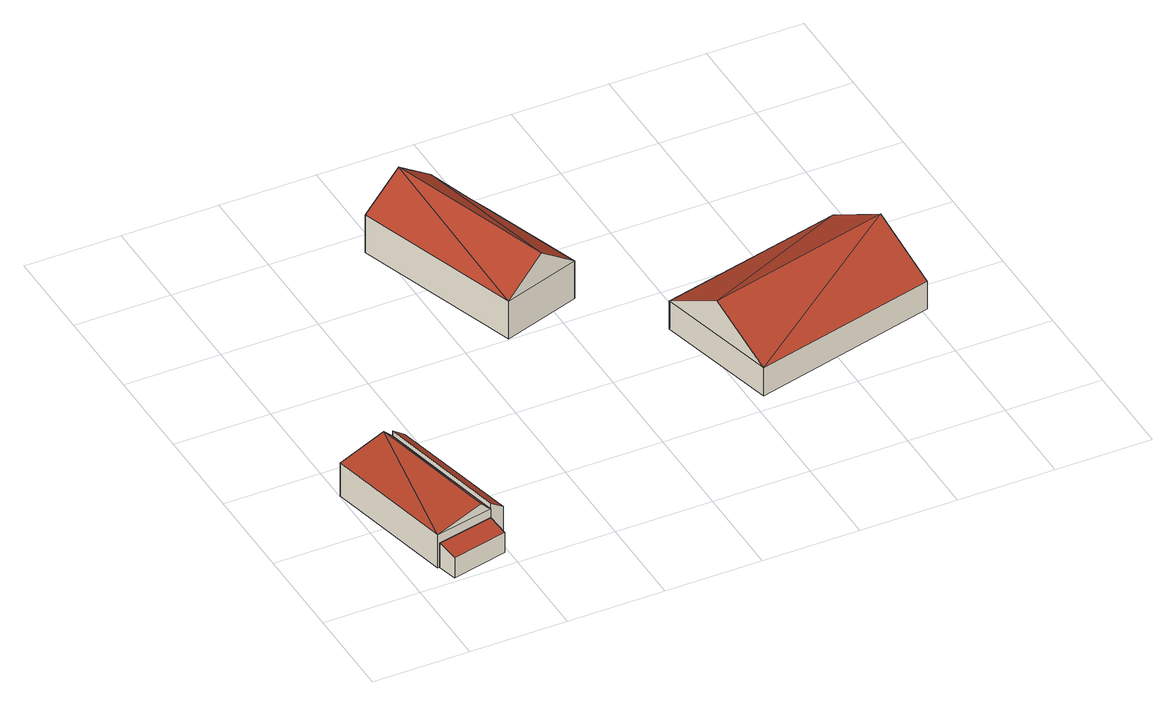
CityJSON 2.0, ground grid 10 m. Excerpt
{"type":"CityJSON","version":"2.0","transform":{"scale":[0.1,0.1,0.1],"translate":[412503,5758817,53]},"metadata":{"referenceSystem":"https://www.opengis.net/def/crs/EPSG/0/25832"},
"CityObjects":{
"building1":{"type":"Building","attributes":{"Gemeindeschluessel":"05515000","Geometrietyp2DReferenz":"3000","function":"31001_1310","roofType":"2100","measuredHeight":2.77},"geometry":[{"type":"Solid","lod":"2","boundaries":[[[[0,1,2,3]],[[4,5,1,0]],[[6,7,5,4]],[[3,2,7,6]],[[4,0,3,6]],[[1,5,7,2]]]],"semantics":{"surfaces":[{"type":"WallSurface"},{"type":"RoofSurface"},{"type":"GroundSurface"}],"values":[[0,0,0,0,1,2]]}}]},
"building2":{"type":"Building","attributes":{"Gemeindeschluessel":"05515000","Geometrietyp2DReferenz":"3000","function":"31001_2460","roofType":"3100","measuredHeight":4.86},"geometry":[{"type":"Solid","lod":"2","boundaries":[[[[8,9,10,11]],[[12,13,9,8]],[[14,5,13,12]],[[11,10,5,14]],[[8,15,12]],[[14,16,11]],[[11,16,15]],[[15,8,11]],[[16,14,12]],[[12,15,16]],[[9,13,5,10]]]],"semantics":{"surfaces":[{"type":"WallSurface"},{"type":"RoofSurface"},{"type":"GroundSurface"}],"values":[[0,0,0,0,0,0,1,1,1,1,2]]}}]},
"building3":{"type":"Building","attributes":{"Gemeindeschluessel":"05515000","Geometrietyp2DReferenz":"3000","function":"51009_1610","roofType":"2100","measuredHeight":4.33},"geometry":[{"type":"Solid","lod":"2","boundaries":[[[[17,18,19,20]],[[21,22,18,17]],[[23,24,22,21]],[[20,19,24,23]],[[21,17,20,23]],[[18,22,24,19]]]],"semantics":{"surfaces":[{"type":"WallSurface"},{"type":"RoofSurface"},{"type":"GroundSurface"}],"values":[[0,0,0,0,1,2]]}}]},
"building4":{"type":"Building","attributes":{"Gemeindeschluessel":"05515000","Geometrietyp2DReferenz":"3000","function":"31001_2700","roofType":"5000","measuredHeight":7.54},"geometry":[{"type":"Solid","lod":"2","boundaries":[[[[25,26,27,28]],[[29,30,26,25]],[[31,32,30,29]],[[33,34,32,31]],[[35,36,34,33]],[[28,27,36,35]],[[37,35,33,31,29]],[[29,38,37]],[[28,37,38]],[[38,25,28]],[[37,28,35]],[[38,29,25]],[[26,30,32,34,36,27]]]],"semantics":{"surfaces":[{"type":"WallSurface"},{"type":"RoofSurface"},{"type":"GroundSurface"}],"values":[[0,0,0,0,0,0,1,1,1,1,0,0,2]]}}]},
"building5":{"type":"Building","attributes":{"Gemeindeschluessel":"05515000","Geometrietyp2DReferenz":"3000","function":"31001_2460","roofType":"3100","measuredHeight":7.13},"geometry":[{"type":"Solid","lod":"2","boundaries":[[[[39,40,41,42]],[[43,44,40,39]],[[45,46,44,43]],[[42,41,46,45]],[[39,47,43]],[[45,48,42]],[[48,47,39]],[[39,42,48]],[[45,43,47]],[[47,48,45]],[[40,44,46,41]]]],"semantics":{"surfaces":[{"type":"WallSurface"},{"type":"RoofSurface"},{"type":"GroundSurface"}],"values":[[0,0,0,0,0,0,1,1,1,1,2]]}}]}
},
"vertices":[
[33,25,34],[33,25,6],[38,5,6],[38,5,29],[92,38,34],[92,38,6],[96,18,29],[96,18,6],
[1,162,44],[1,162,6],[31,25,6],[31,25,44],[62,176,44],[62,176,6],[92,38,44],[51,173,55],[81,36,55],
[76,179,39],[76,179,7],[62,176,7],[62,176,50],[107,42,39],[107,42,7],[92,38,50],[92,38,7],
[186,474,51],[186,474,8],[244,299,8],[244,299,51],[267,501,51],[267,501,8],[282,454,51],[282,454,8],[290,430,51],[290,430,8],[325,326,51],[325,326,8],[285,313,83],[227,487,83],
[574,294,39],[574,294,7],[382,247,7],[382,247,39],[605,166,39],[605,166,7],[413,118,39],[413,118,7],[590,230,78],[398,182,78]
]}
